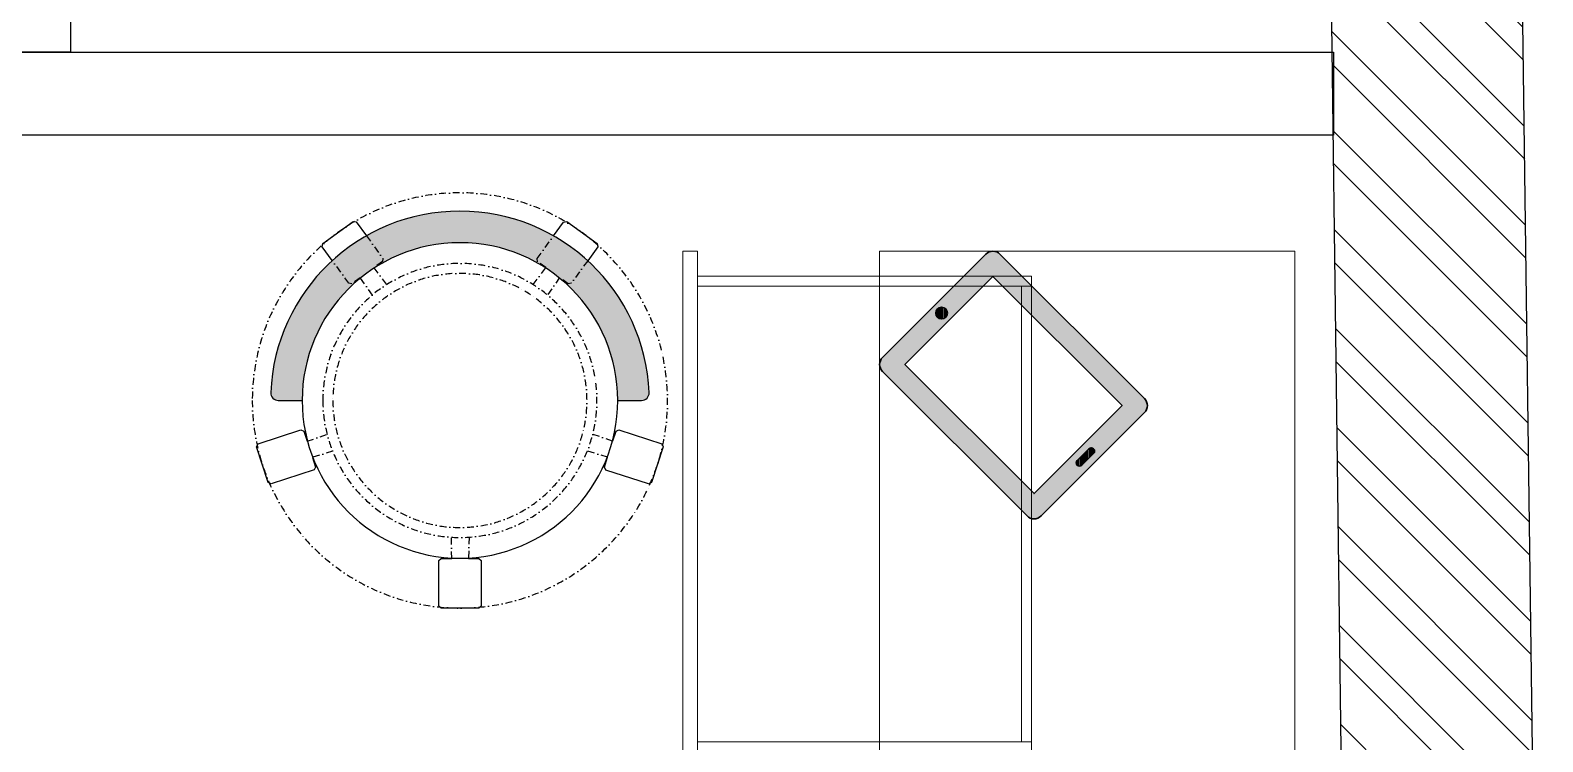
# Model space of a CAD drawing. Header units: feet. Extents: x 2360801 to 2374233, y -6055061 to -6046904.
# Drawn here: x 2372412 to 2374233, y -6054089 to -6053232 of the extents above; entities that cross this region are included whole.
import ezdxf

# ---------------------------------------------------------------- set-up
doc = ezdxf.new("R2010")
doc.units = ezdxf.units.FT
doc.header["$LTSCALE"] = 33
doc.header["$MEASUREMENT"] = 0
doc.linetypes.add('DASHDOT2', pattern=[0.5, 0.25, -0.125, 0, -0.125])
doc.layers.add('A-WALL', color=1, linetype='Continuous')
for name, color, linetype, lineweight in [('HATCH', 9, 'Continuous', 9), ('LENS-FURNITURE', 13, 'Continuous', 9), ('LENS-PARTITION', 21, 'Continuous', 25), ('LENS_DIMENSION', 193, 'Continuous', 0), ('LN-ELEVATION-1', 81, 'Continuous', 25), ('LN-HATCH', 251, 'Continuous', 0)]:
    doc.layers.add(name, color=color, linetype=linetype, lineweight=lineweight)

# ---------------------------------------------------------------- blocks, each defined once
blk = doc.blocks.new('A$C20cc5e3e')
at = {"layer": 'LN-HATCH'}
h = blk.add_hatch(dxfattribs=at)
h.set_pattern_fill('ANSI32', color=256, scale=222, angle=270)
h.set_pattern_definition([(315, (-3075837.419687654, 5459964.671906771), (58.8666395337801, 58.86663953378008), []), (315, (-3075837.419687654, 5459925.427480482), (58.8666395337801, 58.86663953378008), [])])
h.paths.add_polyline_path([(-4714.37050775066, 7723.972807686776), (-4587.370513021946, 7723.972807686776), (-333.8404533974826, 7993.730590416119), (-232.6474622795358, 202.3485474996269), (-6933.917917649262, 202.3485474996269), (-7091.113693785854, 230), (-12136.46558805555, 230), (-12136.46558805555, 0), (0, 0), (-105.9368086438626, 8156.633571457119), (-12638.05258291214, 7356.731095362454), (-12638.05258291214, 7126.263056982309), (-7091.113693785854, 7480.314218979329), (-6933.917917650193, 7534.499433275311)])
at = {"layer": 'A-WALL'}
for p, q in [((0, 0), (-105.9368086438626, 8156.633571457119)), ((-232.6474622795358, 202.3485474996269), (-333.8404533974826, 7993.730590417981))]:
    blk.add_line(p, q, dxfattribs=at)
blk = doc.blocks.new('TRIAL SET CABINET 633x500')
at = {"layer": 'LENS-FURNITURE'}
h = blk.add_hatch(color=9, dxfattribs=at)
h.dxf.hatch_style = 1
edge = h.paths.add_edge_path()
edge.add_line((-8.54246803093703, -981.9670201920668), (115.9083254579454, -857.5162267031847))
edge.add_arc((107.4230440836399, -849.030945328879), 12.00000000009463, 315, 405)
edge.add_line((115.9083254579454, -840.5456639545736), (-58.03994271345434, -666.5973957831737))
edge.add_arc((-66.52522408775982, -675.0826771574792), 12.00000000009463, 45.00000000000002, 135)
edge.add_line((-75.01050546206531, -666.5973957831737), (-199.4612989509478, -791.0481892720562))
edge.add_arc((-190.9760175766423, -799.5334706454303), 11.99999999943607, 135.0000000031442, 225.0000000031442)
edge.add_line((-199.4612989500165, -808.0187520197359), (-25.5130307786167, -981.967020191136))
edge.add_arc((-17.02774940431148, -973.4817388177615), 11.99999999943605, 224.9999999968574, 314.9999999968578)
h.paths.add_polyline_path([(-17.02774940524252, -955.0969625067663), (89.03826777357607, -849.0309453279477), (-66.52522408775982, -693.4674534666119), (-172.5912412665784, -799.5334706454305)], flags=16)
edge = h.paths.add_edge_path(flags=16)
edge.add_line((-138.2965623782947, -741.9042679787381), (-124.1544267544522, -727.7621323548956))
edge.add_arc((-121.3259996296837, -730.5905594796641), 4.000000000031514, 45.00000000000051, 134.9999999999996, ccw=False)
edge.add_arc((-121.3259996296838, -730.5905594796641), 4.000000000031584, -45.000000000000625, 44.999999999999375, ccw=False)
edge.add_line((-118.4975725049153, -733.4189866044327), (-132.6397081287578, -747.561122228275))
edge.add_arc((-135.4681352535263, -744.7326951035067), 4.000000000031524, 225.0000000000006, 314.99999999999966, ccw=False)
edge.add_arc((-135.4681352535261, -744.7326951035066), 4.000000000031665, 135.0000000000006, 225.0000000000006, ccw=False)
edge = h.paths.add_edge_path(flags=16)
edge.add_arc((44.84409394953398, -910.9027886827243), 7, 0, 360)
at = {"layer": 'LENS-FURNITURE', "lineweight": 0}
h = blk.add_hatch(dxfattribs=at)
h.set_pattern_fill('ANSI31', color=252, scale=10, angle=405)
h.set_pattern_definition([(90, (-3772352.875833935, -3684050.327587578), (-1.25, 2e-16), [])])
edge = h.paths.add_edge_path()
edge.add_line((-138.2965623782947, -741.9042679787381), (-124.1544267544522, -727.7621323548956))
edge.add_arc((-121.3259996296837, -730.5905594796641), 4.000000000031514, 45.00000000000051, 134.9999999999996, ccw=False)
edge.add_arc((-121.3259996296838, -730.5905594796641), 4.000000000031584, -45.000000000000625, 44.999999999999375, ccw=False)
edge.add_line((-118.4975725049153, -733.4189866044327), (-132.6397081287578, -747.561122228275))
edge.add_arc((-135.4681352535263, -744.7326951035067), 4.000000000031524, 225.0000000000006, 314.99999999999966, ccw=False)
edge.add_arc((-135.4681352535261, -744.7326951035066), 4.000000000031665, 135.0000000000006, 225.0000000000006, ccw=False)
edge = h.paths.add_edge_path()
edge.add_arc((44.84409394953398, -910.9027886827243), 7, 0, 360)
blk.add_circle((0, 0), 50.09224864585668)
at = {"layer": 'LENS-FURNITURE'}
blk.add_lwpolyline([(119.4230440827086, -352.4817388160154), (119.4230440827086, -985.4817388160156), (-380.5769559172913, -985.4817388160156), (-380.5769559172913, -352.4817388160154)], close=True, dxfattribs=at)
at = {"layer": 'LENS-FURNITURE', "color": 146}
for points in [[(338.5359051078558, -352.4817388160154), (338.5359051078558, -985.4817388160156), (356.5359051078559, -985.4817388160156), (356.5359051078559, -352.4817388160154)], [(-63.4640948921442, -382.4817388160154), (-63.4640948921442, -394.4817388160154), (338.5359051078558, -394.4817388160154), (338.5359051078558, -382.4817388160154)], [(-63.4640948921442, -394.4817388160154), (-63.4640948921442, -943.4817388160153), (-51.4640948921442, -943.4817388160153), (-51.4640948921442, -394.4817388160154)], [(-63.4640948921442, -955.4817388160152), (-63.4640948921442, -943.4817388160153), (338.5359051078558, -943.4817388160153), (338.5359051078558, -955.4817388160152)]]:
    blk.add_lwpolyline(points, close=True, dxfattribs=at)
at = {"layer": 'LENS-FURNITURE', "color": 18, "lineweight": 30}
for points in [[(-8.54246803093703, -981.9670201920668), (115.9083254579454, -857.5162267031847, 0.4142135623730951), (115.9083254579454, -840.5456639545736), (-58.03994271345434, -666.5973957831737, 0.4142135623730951), (-75.01050546206531, -666.5973957831737), (-199.4612989509478, -791.0481892720562, 0.4142135623730951), (-199.4612989500165, -808.0187520197359), (-25.51303077861669, -981.967020191136, 0.4142135623730951)], [(-138.2965623782947, -741.9042679787381), (-124.1544267544522, -727.7621323548956, -0.4142135623730951), (-118.4975725049153, -727.7621323548956), (-118.4975725049153, -727.7621323548956, -0.4142135623730951), (-118.4975725049153, -733.4189866044327), (-132.6397081287578, -747.561122228275, -0.4142135623730951), (-138.2965623782947, -747.561122228275), (-138.2965623782947, -747.561122228275, -0.4142135623730951)]]:
    blk.add_lwpolyline(points, format="xyb", close=True, dxfattribs=at)
blk.add_lwpolyline([(-17.02774940524252, -955.0969625067663), (89.03826777357607, -849.0309453279477), (-66.52522408775982, -693.4674534666119), (-172.5912412665784, -799.5334706454305)], close=True, dxfattribs=at)
blk.add_circle((44.84409394953398, -910.9027886827243), 7, dxfattribs=at)
blk = doc.blocks.new('DR STOOL')
at = {"layer": 'HATCH'}
h = blk.add_hatch(dxfattribs=at)
h.set_pattern_fill('ANSI36', color=250, angle=-90.00000000000001)
h.set_pattern_definition([(315, (-227.8099174643867, 917.3997257252777), (6.173926083235043, -1.683798022700468), [7.9375, -1.587499999999999, 0, -1.587499999999999])])
edge = h.paths.add_edge_path()
edge.add_line((-190.0000000041909, 4.511094e-10), (-218.6899174675346, 4.511094e-10))
edge.add_arc((-218.6899174670689, 9.120000000388245), 9.119999999940092, 177.6119845363388, 269.9999999996136, ccw=False)
edge.add_arc((-1.8626451e-09, 3.565219e-10), 228.000000002257, 2.3880154632688004, 177.6119845367313, ccw=False)
edge.add_arc((218.6899174633436, 9.120000000497384), 9.120000000051716, -90.00000000034493, 2.3880154629299, ccw=False)
edge.add_line((218.6899174633436, 4.511094e-10), (190, 4.511094e-10))
edge.add_arc((-1.8626451e-09, 4.511094e-10), 190.000000001979, -1.27e-14, 180)
at = {"layer": 'LN-ELEVATION-1', "color": 1, "ltscale": 100}
for p, q in [((-128.6221585394814, 215.4841044476634), (-165.2704676063731, 189.0243927398114)), ((-124.7228340068832, 214.8545704018979), (-128.6221585394814, 215.4841044476634)), ((-112.6981821293011, 198.1996966340157), (-124.7228340068832, 214.8545704018979)), ((124.7553772013634, 214.9803744515593), (112.5488144652918, 198.2845540212292)), ((128.7014972954057, 215.5933048763618), (124.7553772013634, 214.9803744515593)), ((128.7014972954057, 215.5933048763618), (124.7553772013634, 214.9803744515593)), ((165.1911288509145, 188.915192311113), (128.7014972954057, 215.5933048763618)), ((165.1911288509145, 188.915192311113), (128.7014972954057, 215.5933048763618)), ((-165.2704676063731, 189.0243927398114), (-165.9069543029182, 185.0820035930228)), ((-165.9069543029182, 185.0820035930228), (-153.8003208162263, 168.3135803133482)), ((153.6734594982117, 168.4294150282658), (165.7973639420234, 185.0121775862135)), ((165.7973639420234, 185.0121775862135), (165.1911288509145, 188.915192311113)), ((165.7973639420234, 185.0121775862135), (165.1911288509145, 188.915192311113)), ((-191.2928382232785, -35.45407700946089), (-242.9550312487409, -52.24013893969095)), ((-187.9259491492994, -37.1695928365807), (-191.2928382232785, -35.45407700946089)), ((191.3981811110861, -35.27656588272658), (188.0651108901948, -36.96233201187715)), ((243.0100176925771, -52.21682526778022), (191.3981811110861, -35.27656588272658)), ((-242.9550312487409, -52.24013893969095), (-244.7482102331705, -55.75945052818861)), ((-184.1424400564283, -48.81403796559607), (-187.9259491492994, -37.1695928365807)), ((188.0651108901948, -36.96233201187715), (184.0504167033359, -49.19388854173303)), ((244.8123673382215, -55.78040257930116), (243.0100176925771, -52.21682526778022)), ((-244.7482102331705, -55.75945052818861), (-230.7800458371639, -98.74904560100549)), ((-173.8639617776498, -80.4479453730819), (-177.8421125086024, -68.2044548037811)), ((177.6922140880488, -68.56540505095472), (173.8739495249465, -80.1985000452405)), ((230.715890809428, -98.7280946081737), (244.8123673382215, -55.78040257930116)), ((-227.2218665438704, -100.5620286722478), (-175.5596735184081, -83.7759667420105)), ((-175.5596735184081, -83.7759667420105), (-173.8639617776498, -80.4479453730819)), ((173.8739495249465, -80.1985000452405), (175.5794035866856, -83.5704969359358)), ((175.5794035866856, -83.5704969359358), (227.1912401677109, -100.5107563209894)), ((-230.7800458371639, -98.74904560100549), (-227.2218665438704, -100.5620286722478)), ((227.1912401677109, -100.5107563209894), (230.715890809428, -98.7280946081737)), ((-22.72193054761737, -190.2142363802995), (-25.39390889601782, -192.886214728569)), ((-25.39390889601782, -192.886214728569), (-25.39390889601782, -247.2070584567482)), ((-10.47823652112856, -190.2142363802995), (-22.72193054761737, -190.2142363802995)), ((22.78362171910703, -190.2142363802995), (9.910054048988968, -190.2142363802995)), ((25.42475448176265, -192.8553691428751), (22.78362171910703, -190.2142363802995)), ((25.42475448176265, -247.1762128710543), (25.42475448176265, -192.8553691428751)), ((-25.39390889601782, -247.2070584567482), (-22.60096735274419, -250)), ((-22.60096735274419, -250), (22.60096735274419, -250)), ((22.60096735274419, -250), (25.42475448176265, -247.1762128710543))]:
    blk.add_line(p, q, dxfattribs=at)
at = {"layer": 'LN-ELEVATION-1', "linetype": 'DASHDOT2'}
for p, q in [((-92.92521573789418, 170.8129362839827), (-112.6981821293011, 198.1996966340157)), ((112.5488144652918, 198.2845540212292), (92.69529851106927, 171.1294289919315)), ((-153.8003208162263, 168.3135803133482), (-134.1093360339291, 141.0403694751003)), ((-103.4542870586738, 159.9154408004979), (-93.52748446213081, 167.0824927485227)), ((-93.52748446213081, 167.0824927485227), (-92.92521573789418, 170.8129362839827)), ((92.69529851106927, 171.1294289919315), (93.26858203159645, 167.4385604566923)), ((93.26858203159645, 167.4385604566923), (103.6608748426661, 159.8406005539291)), ((133.7372852512635, 141.1612321265929), (153.6734594982117, 168.4294150282658)), ((-130.4219571123831, 140.4450534014686), (-119.9844727469608, 147.9808124662595)), ((-119.9844727469608, 147.9808124662595), (-105.3687285655178, 126.9741353208374)), ((-88.15393704269081, 139.4771787207864), (-103.4542870586738, 159.9154408004979)), ((103.6608748426661, 159.8406005539291), (88.19885099539533, 139.4487815762331)), ((105.4096150295809, 126.94019481352), (120.1194891873747, 147.8074627162714)), ((120.1194891873747, 147.8074627162714), (130.0033113472163, 140.5812532722048)), ((-134.1093360339291, 141.0403694751003), (-130.4219571123831, 140.4450534014686)), ((130.0033113472163, 140.5812532722048), (133.7372852512635, 141.1612321265929)), ((-159.954806596972, -40.49024384317454), (-184.1424400564283, -48.81403796559607)), ((184.0504167033359, -49.19388854173303), (159.8786162491887, -40.79004861696012)), ((-177.8421125086024, -68.2044548037811), (-153.4148110738024, -60.73628028803068)), ((153.3006618716754, -61.02382378749462), (177.6922140880488, -68.56540505095472)), ((-10.92024635523557, -164.6382343793375), (-10.47823652112856, -190.2142363802995)), ((9.910054048988968, -190.2142363802995), (10.35584833659231, -164.674698740353))]:
    blk.add_line(p, q, dxfattribs=at)
at = {"layer": 'LN-ELEVATION-1', "color": 1, "ltscale": 100}
blk.add_lwpolyline([(-190.0000000023283, 0), (-218.6899174656719, 0, -0.4264743413925903), (-227.8019973598421, 9.5, -0.959166304662544), (227.8019973593764, 9.5, -0.4264743413925903), (218.6899174647406, 0), (190.0000000013969, 0)], format="xyb", dxfattribs=at)
at = {"layer": 'LN-ELEVATION-1', "linetype": 'DASHDOT2'}
for radius in [250, 165, 153]:
    blk.add_circle((0, 0), radius, dxfattribs=at)
at = {"layer": 'LN-ELEVATION-1', "color": 1, "ltscale": 100}
blk.add_circle((0, 0), 190, dxfattribs=at)

msp = doc.modelspace()

# ---------------------------------------------------------------- linework, layer by layer
at = {"layer": 'LENS-PARTITION'}
for points in [[(2372360.185204882, -6052799.300319119), (2372460.185204882, -6052799.300319119), (2372460.185204882, -6053258.287901185), (2372360.185204882, -6053258.287901185)], [(2372360.185204882, -6053258.287901185), (2373980.787686346, -6053258.287901185), (2373980.787686346, -6053358.287901184), (2372360.185204882, -6053358.287901184)]]:
    msp.add_lwpolyline(points, close=True, dxfattribs=at)

# ---------------------------------------------------------------- block references
at = {"layer": 'LENS-FURNITURE', "xscale": -1}
msp.add_blockref('DR STOOL', (2372929.164796684, -6053677.563074721), dxfattribs=at)
at = {"layer": 'LENS-FURNITURE', "rotation": 180}
msp.add_blockref('TRIAL SET CABINET 633x500', (2373553.909246049, -6054483.287901184), dxfattribs=at)
at = {"layer": 'LENS_DIMENSION'}
msp.add_blockref('A$C20cc5e3e', (2374232.92300159, -6055061.109020619), dxfattribs=at)

doc.saveas('drawing.dxf')
